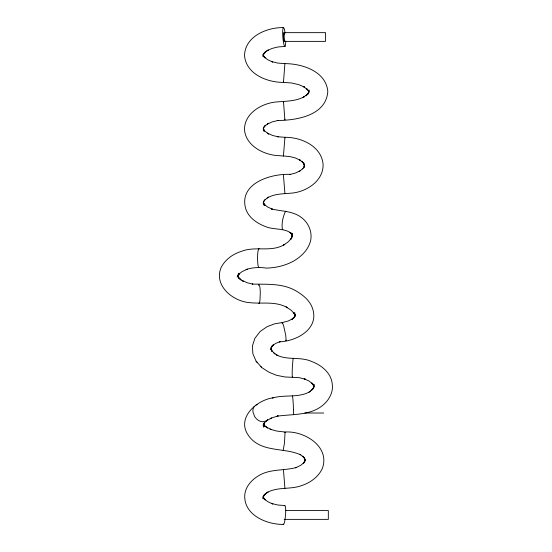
<?xml version="1.0" encoding="UTF-8"?>
<svg xmlns="http://www.w3.org/2000/svg" width="552" height="552" viewBox="0 0 552 552"><rect width="100%" height="100%" fill="white"/><g stroke="black" fill="none" stroke-linecap="round" stroke-linejoin="round"><path stroke-width="0.83" d="M263.325 128.312L263.304 129.755L263.959 126.774M263.345 202.336L263.29 203.771L263.946 200.79M283.424 155.981L290.062 156.602L295.706 158.086L300.75 160.549L299.363 159.631L303.151 162.771L301.992 161.212L304.359 164.848L303.69 162.861L304.497 166.766M284.894 137.883L284.942 137.303C301.144 137.117 321.395 146.094 323.086 164.241C323.693 180.104 307.961 190.833 293.733 192.889C284.77 194.007 275.172 193.228 267.106 198.016M263.311 54.655L263.111 56.821L263.946 53.082L263.138 55.041L265.574 51.536L264.311 53.04L268.237 49.997L266.775 50.839L272.039 48.431L277.973 46.968L285.011 46.416M265.505 125.118L264.739 126.194L268.603 123.193L267.216 124.193L272.377 121.84L278.153 120.419L277.47 120.522C296.665 120.301 326.156 115.651 327.812 91.425C325.956 71.174 302.137 63.673 284.887 63.625L283.473 82.4L291.594 82.993L298.639 84.601L304.849 87.23L303.255 86.533L307.871 89.852L306.422 88.465L308.803 91.639M283.5 82.117L283.473 82.4C267.106 82.462 245.909 74.071 244.515 55.372C245.122 36.287 266.878 27.365 283.355 27.6M308.796 92.26L309.023 90.066L308.057 94.095L308.899 92.101L306.063 95.875L307.367 94.323L302.82 97.594M263.311 496.724L263.062 498.891L263.89 495.144L263.042 497.097L263.752 498.339L263.414 496.834M282.1 323.224L282.182 322.575L288.006 321.091L292.795 318.676L291.401 319.746L294.713 316.655L293.595 318.338L295.32 314.695L294.74 316.738L294.733 312.736L294.796 314.861M313.915 385.952L314.102 384.523L313.267 388.463L314.15 386.552L311.68 390.243M303.8 167.746L304.442 164.627M304.525 461.948L305.021 459.609M238.064 276.925L238.892 273.192L237.167 277.042L239.665 273.454L238.126 274.689L242.19 271.536L247.303 269.203L246.075 269.514C252.671 267.375 259.661 267.113 266.492 268.106C275.765 267.844 284.942 265.705 293.16 261.337C301.109 256.777 308.244 249.973 310.583 240.831C312.404 232.433 308.947 223.677 302.379 218.261C293.554 210.809 281.879 211.513 271.349 208.925L272.584 209.27L267.499 206.945L264.125 204.33M271.115 348.277L270.79 349.609L272.012 346.145L270.956 347.829L273.481 344.758L272.081 345.862L275.807 343.337L280.209 341.681L279.298 341.84C296.113 341.329 319.049 329.254 312.77 309.175C310.252 300.681 303.013 294.968 295.658 290.697C282.293 283.128 266.892 284.439 252.236 284.073L252.919 284.149L247.11 282.721L241.928 280.354L243.315 281.341L239.43 278.325L240.589 279.94L238.16 276.455L238.837 278.477L238.174 275.489M303.828 167.849L304.207 166.504L302.634 168.919M284.901 432.492L285.067 432.03C304.2 430.574 330.51 446.63 322.299 468.572C318.359 476.921 310.486 482.648 301.875 485.505C290.497 489.886 277.401 486.429 266.644 492.819L268.127 492.004L264.187 495.061L265.491 493.578L263.042 497.097M264.656 422.314L263.125 425.392L263.725 423.267L263.752 427.138L263.711 424.923M304.642 461.465L305.691 459.657L303.2 463.383L304.669 462.107L300.647 465.364L295.603 467.772L296.803 467.399C283.79 471.035 269.197 468.482 257.425 476.486C250.939 480.606 245.405 487.126 244.764 495.061C243.522 514.878 266.637 524.711 283.459 524.4A9.246 1.325 -85.5 0 0 284.984 519.784L285.522 515.085A9.584 1.373 -85.5 0 0 285.481 506.874L284.901 505.556L277.766 504.997L271.66 503.493L272.826 503.997L267.817 501.713L263.822 498.615M263.47 128.05L265.402 125.269M263.407 202.032L265.346 199.244M312.128 389.767L313.012 388.808L309.044 392.023L310.548 391.264C298.942 398.447 284.742 394.162 272.253 398.102M273.323 397.75C256.577 400 235.932 418.03 248.476 435.528C260.647 452.964 283.928 447.148 300.799 454.862M263.89 423.329L267.672 419.782L266.188 420.997L262.297 421.749A9.694 7.576 54.8 0 1 256.218 418.595L254.679 416.656L252.988 412.178A9.198 7.19 54.8 0 1 254.506 406.251M299.17 171.603L302.924 168.491M264.636 200.107L268.52 197.098M303.317 97.29L304.311 96.69C295.175 101.706 284.57 101.064 274.537 102.148C260.51 104.066 244.239 113.885 244.495 129.755C245.73 144.61 261.068 153.352 274.475 155.285L283.424 156.043L284.942 137.303L277.539 136.724L278.215 136.841L272.488 135.433L267.368 133.094L268.72 134.108L264.87 131.128L263.621 129.334M266.188 420.997L271.66 417.981M300.502 170.589L295.513 173.024L289.959 174.487L290.628 174.377C271.398 173.362 238.492 183.167 245.695 208.649C248.448 217.619 257.128 223.401 265.505 226.582C273.889 230.115 283.866 227.707 291.428 233.337L289.952 232.385L292.167 234.807M255.997 405.037L257.218 404.588M270.135 418.485L278.173 415.849L277.104 416.194C293.485 413.834 312.646 415.939 325.314 402.988C330.041 398.089 333.373 391.064 332.269 384.171C331.338 373.138 321.671 365.21 311.921 361.608C300.709 356.316 287.62 360.615 276.587 354.984L277.877 355.598L273.854 352.894M282.838 229.439L282.431 229.556C281.361 223.539 282.955 216.763 285.522 211.237L286.219 211.623M292.187 235.421L292.174 233.351L291.932 237.27L292.553 235.331L290.669 239.409L291.815 237.857L288.303 241.797L283.549 245.136L284.777 244.357C271.536 252.699 255.624 245.75 241.624 251.291C233.096 253.872 225.319 259.399 221.173 267.416C213.424 285.481 232.82 301.288 249.38 302.613L250.07 302.696C262.586 303.993 275.924 300.937 287.426 307.733L286.108 306.884L291.214 310.293L294.354 313.736M284.563 41.372L325.556 41.372L325.556 32.651L284.183 32.651L284.183 41.296M304.835 413.013L323.707 413.013M285.881 510.586L328.33 510.586L328.33 519.37L284.183 519.37M284.887 63.625L277.711 63.066L271.563 61.548L272.75 62.017L267.713 59.719L264.373 57.132M258.784 303.352L259.123 303.4A9.239 1.276 -89.9 0 0 259.999 299.908L260.275 292.953A9.619 1.332 -89.9 0 0 259.799 286.612L258.847 284.59A9.239 1.276 -89.9 0 0 258.515 285.184M285.619 340.156L286.177 340.729L285.688 335.071L283.693 325.997L282.403 322.554L274.751 323.789L267.258 326.611L261.406 330.565L260.006 331.669L254.879 338.314L252.423 345.904L252.857 353.756L256.087 361.187L261.758 367.577L269.238 372.358L276.566 375.305L284.88 376.961L299.287 377.678L305.373 379.245L304.207 378.755L309.21 381.142L313.212 384.378L311.825 383.005L313.888 386.103M300.081 454.386L304.014 457.567L302.737 456.083L304.78 459.14M263.966 204.226L264.988 205.061L263.746 203.274M264.187 57.063L265.146 57.96L263.09 55M283.135 524.055L283.459 524.4M271.273 349.989L275.006 354.198M256.087 361.187L257.377 362.643M260.599 366.273L261.758 367.577M294.471 313.771L293.65 312.701L295.182 316.172M292.318 234.883L291.525 233.827L292.318 235.966M263.18 497.041L265.236 499.995M283.19 450.439L284.452 443.166L285.067 432.03L276.925 431.091L269.983 429.173L271.425 429.587L266.029 426.903L267.527 428.055L263.773 424.771L264.981 426.51L263.421 423.55M263.021 55.034L263.704 56.276L263.2 54.02M308.941 91.639L308.257 90.376L308.837 92.805M292.394 395.908L292.657 397.005A9.301 0.4 87 0 1 293.298 404.982L293.498 409.729M293.298 414.483L293.416 414.718A9.577 0.414 87 0 0 293.498 409.729M271.163 348.767L272.129 350.962M304.918 459.105L304.38 457.815L305.049 460.954M263.559 129.292L264.16 131.314L263.497 128.34M263.642 203.288L264.194 205.337L263.539 202.363M313.343 384.847L313.846 387.221M284.501 34.507L284.328 33.665A4.285 0.614 85.5 0 0 283.659 32.892L283.486 34.189A4.444 0.635 85.5 0 0 283.707 38.495L284.032 40.358A4.285 0.614 85.5 0 0 284.708 41.124M285.094 33.072L284.501 29.787A9.246 1.325 85.5 0 0 283.052 28.131L282.686 30.919A9.584 1.373 85.5 0 0 283.155 40.22L283.859 44.229A9.246 1.325 85.5 0 0 285.315 45.892L285.674 43.097A9.584 1.373 85.5 0 0 285.708 41.02M283.424 174.984L284.935 193.676M284.818 119.218L284.88 119.936L283.486 101.451L283.514 101.989M283.445 469.745L284.935 488.375M271.301 349.202L271.453 351.244L271.315 348.333M284.528 505.853A9.246 1.325 -85.5 0 1 284.901 505.556M258.847 267.465A9.225 1.421 -89.8 0 1 257.867 264.229L257.563 259.813A9.639 1.483 -89.8 0 1 258.067 250.836L258.75 248.676A9.225 1.421 -89.8 0 1 259.123 248.524M293.505 358.51A9.315 0.545 -87.1 0 0 292.85 361.001L292.491 365.258A9.55 0.559 -87.1 0 0 292.18 374.38L292.305 376.809A9.315 0.545 -87.1 0 0 292.594 376.781"/></g></svg>
